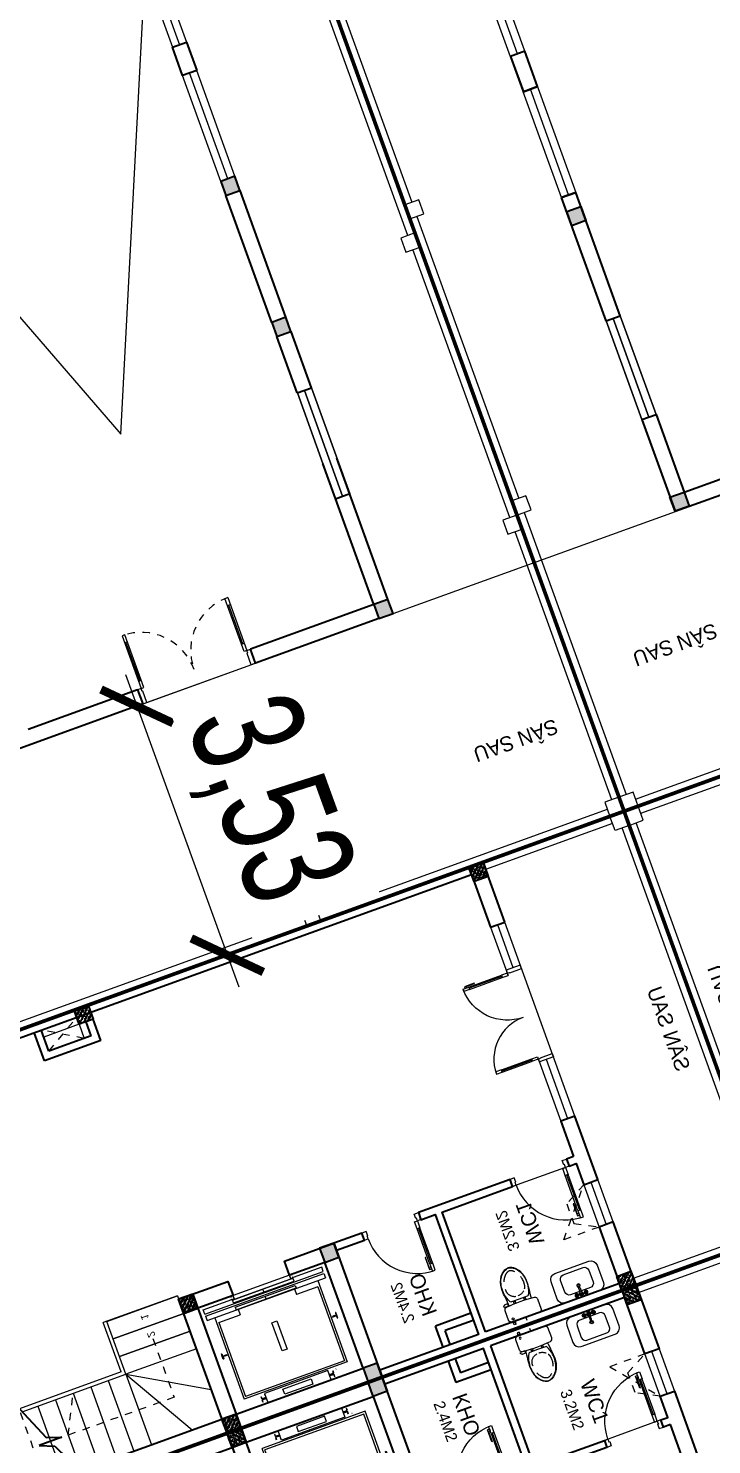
# Model space of a CAD drawing. Header units: metres. Extents: x 568336 to 569219, y 2065964 to 2066430.
# Drawn here: x 568569.33 to 568578.45, y 2066395.7 to 2066414.59 of the extents above; entities that cross this region are included whole.
import ezdxf

# ---------------------------------------------------------------- set-up
doc = ezdxf.new("R2010")
doc.units = ezdxf.units.M
for name, pattern in [('$AUDIT_BAD_LTYPE2', [0]), ('DASHDOT2', [0.5, 0.25, -0.125, 0, -0.125]), ('DASHED', [0.75, 0.5, -0.25]), ('HIDDEN', [0.375, 0.25, -0.125]), ('HIDDEN2', [0.1875, 0.125, -0.0625]), ('xref-thap C (mb tang 32-2)$0$HIDDEN', [0.375, 0.25, -0.125]), ('Xref-VCMT-BT3 - tuong bao$0$HIDDEN2', [0.1875, 0.125, -0.0625])]:
    doc.linetypes.add(name, pattern=pattern)
doc.layers.get('0').update_dxf_attribs({"linetype": 'CONTINUOUS'})
doc.layers.get('DEFPOINTS').update_dxf_attribs({"linetype": 'CONTINUOUS'})
for name, color, linetype, lineweight in [('-CONCRETE', 1, 'CONTINUOUS', 35), ('-DIM', 9, 'CONTINUOUS', 13), ('-DOOR', 137, 'CONTINUOUS', 9), ('-FURNITURE', 46, 'CONTINUOUS', 9), ('-HATCH', 8, 'CONTINUOUS', 5), ('-HIDE', 3, 'HIDDEN', 13), ('-LINE1', 7, 'CONTINUOUS', 18), ('-LINE2', 252, 'CONTINUOUS', 9), ('-STEEL1', 1, 'CONTINUOUS', 35), ('-TEXT', 7, 'CONTINUOUS', 15), ('-WALL', 4, 'CONTINUOUS', 35), ('Bighome_khuat', 251, 'DASHED', 5), ('text', 7, 'CONTINUOUS', 13), ('TEXT25', 2, 'CONTINUOUS', 13)]:
    doc.layers.add(name, color=color, linetype=linetype, lineweight=lineweight)
for name, color, linetype in [('-RANH GIOI LO DAT', 12, 'CONTINUOUS'), ('1-NETMANH', 8, 'CONTINUOUS'), ('APOLIC', 7, 'CONTINUOUS'), ('RANHGIOI', 2, 'HIDDEN')]:
    doc.layers.add(name, color=color, linetype=linetype)
doc.styles.add('KTHUOC', font='', dxfattribs={"width": 0.8})
doc.styles.add('SVN_AVO_thuong', font='')
doc.styles.add('T1', font='', dxfattribs={"height": 200})
doc.styles.add('vnavanth', font='', dxfattribs={"width": 0.8})
doc.styles.get('KTHUOC').set_extended_font_data('.VnArial NarrowH')
doc.styles.get('SVN_AVO_thuong').set_extended_font_data('SVN-Avo')
doc.styles.get('T1').set_extended_font_data('VNgeometric Light')
doc.styles.get('vnavanth').set_extended_font_data('.VnAvantH')
doc.dimstyles.new('tien', dxfattribs={"dimscale": 0, "dimtxt": 1.5, "dimasz": 0.75, "dimexe": 0.45, "dimexo": 0, "dimgap": 0.25, "dimtad": 1, "dimzin": 1, "dimtxsty": 'KTHUOC', "dimblk1": 'ARCHTICK', "dimblk2": 'ARCHTICK', "dimsah": 1, "dimcen": 1, "dimdle": 0.45, "dimclrd": 37, "dimclre": 37, "dimclrt": 7, "dimaunit": 1, "dimadec": 0, "dimazin": 0, "dimtfac": 1, "dimtix": 1, "dimtofl": 0, "dimtmove": 2, "dimatfit": 3, "dimldrblk": 'ARCHTICK', "dimfxl": 1, "dimtfill": 1, "dimtolj": 1, "dimtzin": 1, "dimarcsym": 0})

# ---------------------------------------------------------------- blocks, each defined once
blk = doc.blocks.new('A$C5C575821')
at = {"layer": '-CONCRETE'}
h = blk.add_hatch(color=256, dxfattribs=at)
h.dxf.hatch_style = 1
h.paths.add_polyline_path([(-0.00237559899687767, 200.0000000000146), (-0.00237559899687767, 1.455191522836685e-11), (199.9976244010031, 1.455191522836685e-11), (199.9976244010031, 200.0000000000146)])
blk.add_lwpolyline([(-0.00237559899687767, 1.455191522836685e-11), (199.9976244010031, 1.455191522836685e-11), (199.9976244010031, 200.0000000000146), (-0.00237559899687767, 200.0000000000146)], close=True, dxfattribs=at)
blk = doc.blocks.new('M35-T1')
at = {"layer": '-DOOR'}
for p, q in [((200756.5672881603, -1221400.088799477), (200756.5672881603, -1220000.088799715)), ((200756.7619729042, -1220000.088744402), (200756.7619559765, -1221400.088744402)), ((200856.5672881603, -1221400.088799477), (200856.5672881603, -1220000.088799715)), ((200856.6539714336, -1220000.088799477), (200856.6539547443, -1221400.088799715)), ((200956.5459702015, -1220000.088799715), (200956.5459530354, -1221400.088799715)), ((200956.5672881603, -1221400.088799715), (200956.5672881603, -1220000.088799715)), ((200856.5518882275, -1223150.077672243), (200856.4006910324, -1224650.350199699)), ((200756.8368041515, -1225150.079515457), (200756.8275632858, -1224650.079515696)), ((200956.422752142, -1225150.075827122), (200956.4135115147, -1224650.075826883)), ((200856.350301981, -1225150.343159437), (200856.1991589069, -1226650.076790094))]:
    blk.add_line(p, q, dxfattribs=at)
blk.add_lwpolyline([(200756.5423336029, -1226650.076790094), (200756.3845419884, -1223150.053366184), (200956.3845431805, -1223150.053366423), (200956.542334795, -1226650.076790094)], close=True, dxfattribs=at)
at = {"layer": '-LINE1', "ltscale": 10}
for points in [[(202756.4458384514, -1215370.047161818), (202956.445838213, -1215370.047161818), (202956.445838213, -1215170.047161818), (202756.445838213, -1215170.047161818)], [(202756.445838213, -1219570.047161579), (202956.445838213, -1219570.047161579), (202956.445838213, -1219370.047161818), (202756.445838213, -1219370.047161818)], [(202756.445838213, -1223770.047161818), (202956.445838213, -1223770.047161579), (202956.445838213, -1223570.047161579), (202756.445838213, -1223570.047161579)]]:
    blk.add_lwpolyline(points, close=True, dxfattribs=at)
at = {"layer": '-LINE1'}
for points in [[(202756.445838213, -1215270.047161818), (198456.445838213, -1215270.047161579)], [(202856.445838213, -1219370.047161579), (202856.445838213, -1215370.047161579)], [(202856.445838213, -1223570.047161579), (202856.445838213, -1219570.047161818)], [(202856.445838213, -1227770.047161579), (202856.445838213, -1223770.047161579)]]:
    blk.add_lwpolyline(points, dxfattribs=at)
at = {"layer": '-RANH GIOI LO DAT', "linetype": 'HIDDEN', "ltscale": 10, "const_width": 49.99999999999999}
blk.add_lwpolyline([(193956.445838213, -1235254.452119827), (202956.445838213, -1235950.955012083), (202956.445838213, -1215170.047161818), (193956.445838213, -1215170.047161818)], close=True, dxfattribs=at)
at = {"layer": '-WALL'}
for p, q in [((200956.4434626102, -1218700.047161818), (199681.5117151737, -1218700.047161579)), ((200956.4434626102, -1220000.088799715), (200956.4434626102, -1218700.047161818)), ((200756.4434626102, -1218900.047161818), (199681.5117151737, -1218900.047161818)), ((200756.4434626102, -1220000.088799715), (200756.4434626102, -1218900.047161818)), ((200956.4434626102, -1220000.088799715), (200756.4434626102, -1220000.088799715)), ((200756.6887381077, -1221400.088799715), (200756.0218827724, -1223150.079530001)), ((200956.6887383461, -1221400.088799477), (200756.6887381077, -1221400.088799715)), ((200956.6887383461, -1221400.088799477), (200956.021882534, -1223150.075833797)), ((200956.021882534, -1223150.075833797), (200756.0218827724, -1223150.079530001)), ((200756.7226028442, -1223150.077672482), (200956.3811738491, -1223150.077672482))]:
    blk.add_line(p, q, dxfattribs=at)
at = {"layer": '-WALL', "color": 250}
for p, q in [((200756.018797636, -1224650.343159437), (200956.0293855667, -1224650.350199699)), ((200756.0364775658, -1225150.343159437), (200956.0117855072, -1225150.350198507))]:
    blk.add_line(p, q, dxfattribs=at)
at = {"layer": '-WALL'}
blk.add_lwpolyline([(200956.0293855667, -1224650.350199699), (200756.0117847919, -1224650.350199938), (200756.0117845535, -1225150.343159437), (200956.0293853283, -1225150.343159437)], close=True, dxfattribs=at)
at = {"layer": '-WALL', "xscale": -0.9999999999999997}
for p in [(200956.4434626102, -1218900.047161818), (200956.4434626102, -1222950.065893412)]:
    blk.add_blockref('A$C5C575821', p, dxfattribs=at)
at = {"layer": '-TEXT', "color": 2, "style": 'vnavanth'}
blk.add_text('S¢N SAU', height=199.9591899200176, rotation=2.650113397964945e-06, dxfattribs=at).set_placement((200974.8694164753, -1217126.518097401))
blk = doc.blocks.new('*U14')
for p, q in [((-1510.000000000007, 650.0000000000036), (-1550.000000000007, 650.0000000000036)), ((-89.99999999999993, 650.0000000000036), (-49.99999999999994, 650.0000000000036)), ((-1510.000000000007, 100), (-1550.000000000007, 100)), ((-90, 100), (-50, 100))]:
    blk.add_line(p, q)
at = {"color": 251}
for p, q in [((-1530.000000000007, 100), (-1530.000000000007, 650.0000000000036)), ((-70, 100), (-69.99999999999993, 650.0000000000036))]:
    blk.add_line(p, q, dxfattribs=at)
for points in [[(-1550.000000000007, 0), (-1510.000000000007, 0), (-1510.000000000007, 750.0000000000036), (-1550.000000000007, 750.0000000000036)], [(-50, 0), (-90, 0), (-89.99999999999993, 750.0000000000036), (-49.99999999999994, 750.0000000000036)], [(-1600.000000000007, -200.0526511982753), (-1540.000000000007, -200.0526511982753), (-1540.000000000007, -40), (-1550.000000000007, -40), (-1550.000000000007, 0), (-1600.000000000007, 0)], [(0, -200.0526511982753), (-60, -200.0526511982753), (-60, -40), (-50, -40), (-50, 0), (0, 0)]]:
    blk.add_lwpolyline(points, close=True)
at = {"layer": 'Bighome_khuat', "linetype": 'Xref-VCMT-BT3 - tuong bao$0$HIDDEN2'}
for centre, radius, start, end in [((-1550.000000001217, -1.309672370553011e-09), 750.0000000014893, 0, 89.99996073224858), ((-49.99999999980155, -3.175326668269905e-10), 750.0000000005041, 90.00003926775145, 180)]:
    blk.add_arc(centre, radius, start, end, dxfattribs=at)
blk = doc.blocks.new('M14-T1')
at = {"layer": '-DOOR'}
for p, q in [((199808.7854224382, -620045.0691296915), (198208.7854224379, -620045.0691296933)), ((196258.909248084, -623244.9677925467), (196258.909248084, -621744.9677925467)), ((196259.1039327412, -621744.96773724), (196259.1039158152, -623244.9677372403)), ((196358.909248084, -623244.9677925467), (196358.909248084, -621744.9677925467)), ((196358.9959313744, -621744.9677925465), (196358.9959144483, -623244.9677925467)), ((196458.8879300076, -621744.9677925465), (196458.8879130816, -623244.9677925467)), ((196458.909248084, -623244.9677925467), (196458.909248084, -621744.9677925467))]:
    blk.add_line(p, q, dxfattribs=at)
for points in [[(196259.5019173427, -626244.9677929559), (196258.6861326549, -627745.2646263404)], [(196359.5019173427, -626244.9677929559), (196358.686133052, -627745.2646263404)], [(196459.5018877764, -626245.0765427112), (196458.6861030886, -627745.3733760957)], [(196259.5019173427, -629645.5623406372), (196258.6861326549, -628145.2655072528)], [(196359.5019173427, -629645.5623406372), (196358.686133052, -628145.2655072528)], [(196459.5018877764, -629645.4535908819), (196458.6861030886, -628145.1567574975)]]:
    blk.add_lwpolyline(points, dxfattribs=at)
at = {"layer": '-LINE1', "linetype": 'Continuous', "ltscale": 10}
for points in [[(194258.7854224638, -616716.7329620153), (194458.7854224638, -616716.7329620153), (194458.7854224638, -616516.7329620153), (194258.7854224638, -616516.7329620153)], [(194358.7854224626, -616616.732962012), (194358.7854224626, -616616.732962012)], [(198558.7854225178, -616716.7329617187), (198758.7854225178, -616716.7329617187), (198758.7854225178, -616516.7329617187), (198558.7854225178, -616516.7329617187)], [(194258.7854224638, -620716.7329620153), (194458.7854224638, -620716.7329620153), (194458.7854224638, -620516.7329620153), (194258.7854224638, -620516.7329620153)], [(194258.7854224638, -624716.7329620153), (194458.7854224638, -624716.7329620153), (194458.7854224638, -624516.7329620153), (194258.7854224638, -624516.7329620153)]]:
    blk.add_lwpolyline(points, close=True, dxfattribs=at)
for points in [[(198558.7854225178, -616616.7329618736), (194458.7854224638, -616616.7329620088)], [(203058.7854225178, -616616.7329617252), (198758.7854225178, -616616.732961867)], [(194358.7854224614, -616716.7329620153), (194358.7854224174, -620516.7329620153)], [(194358.7854224151, -620716.7329620153), (194358.7854223711, -624516.7329620153)], [(194358.7854223688, -624716.7329620153), (194358.7854223247, -628516.7329620153)]]:
    blk.add_lwpolyline(points, dxfattribs=at)
at = {"layer": '-RANH GIOI LO DAT', "linetype": 'HIDDEN', "ltscale": 10, "const_width": 50}
blk.add_lwpolyline([(194258.785422223, -637297.64081279), (203258.7854225177, -637994.1437045087), (203258.7854225178, -616516.7329617187), (194258.7854224638, -616516.7329620153)], close=True, dxfattribs=at)
at = {"layer": '-WALL'}
for p, q in [((196458.7854224267, -620044.9896179978), (198208.7854224379, -620045.1829286377)), ((198208.7854224379, -620045.1829286377), (198208.7854224382, -620245.1798066364)), ((199808.7854224382, -620045.0691296915), (201758.7854224267, -620044.9956617181)), ((199808.7854224382, -620245.026183143), (199808.7854224382, -620045.0691296915)), ((196258.7854224267, -620244.967792948), (196258.7854224266, -622244.9685281372)), ((196458.7854224267, -620244.9675253532), (198208.7854224382, -620245.1798066364)), ((196458.7854224268, -620244.9677928669), (196458.7854224267, -622244.9228711326)), ((199808.7854224382, -620245.026183143), (201358.6512927738, -620244.9675253532)), ((196458.7854224267, -621744.9677925467), (196258.7854224267, -621744.9677925467)), ((196459.0306981587, -623244.9677925467), (196259.0306981588, -623244.9677925467)), ((196259.0306982897, -623244.9750297292), (196259.0596470198, -624044.9750301384)), ((196459.0306981587, -623244.9677925467), (196459.0596468889, -624044.9677929559)), ((196259.0668842023, -624244.9750301384), (196259.1320188451, -626044.9750301384)), ((196459.0668840714, -624244.9677929559), (196459.1320187141, -626044.9677929559))]:
    blk.add_line(p, q, dxfattribs=at)
blk.add_lwpolyline([(196258.6861326549, -627745.2646263404), (196458.6861334491, -627745.2646263404), (196458.6861334491, -628145.2655072527), (196258.6861326549, -628145.2655072527)], close=True, dxfattribs=at)
at = {"layer": '-DOOR', "rotation": 180}
blk.add_blockref('*U14', (198208.7854224386, -620245.1798066364), dxfattribs=at)
at = {"layer": '-WALL'}
for p in [(196258.7877980257, -620244.9675253532), (196259.5042929417, -624244.9677929559), (196259.5042929417, -626244.9677929559)]:
    blk.add_blockref('A$C5C575821', p, dxfattribs=at)
at = {"layer": '-TEXT', "color": 2, "style": 'vnavanth'}
blk.add_text('S¢N SAU', height=199.9591899200177, dxfattribs=at).set_placement((194709.5856138692, -617994.9103657218))
blk = doc.blocks.new('A$C18091ED7')
for p, q in [((9.957147995010018e-09, -42.13376978135784), (0, -3.786117304116488e-07)), ((146.1412317672475, -26.59467297248193), (179.181621938591, -26.59467296488583)), ((146.1412317672475, -26.59467297248193), (146.1412317680188, -30.17859706786112)), ((146.1412317680188, -30.17859706786112), (165.7503655985456, -30.17859706340823)), ((153.0594147269658, -36.79204952501459), (146.1412317680188, -30.17859706786112)), ((152.3191092506386, -2.717133611440659e-07), (152.3191092568413, -26.59467297093943)), ((152.3191092506386, -2.717133611440659e-07), (179.1816219322718, -2.654269337654114e-07)), ((153.0594147269658, -36.79204952501459), (165.7503656001572, -36.79204952192958)), ((153.0594147275151, -39.73033438943094), (153.0594147269658, -36.79204952501459)), ((153.0594147275151, -39.73033438943094), (178.4413164740145, -39.73033438349376)), ((153.0594147275151, -39.73033438943094), (178.4413164740145, -39.73033438349376)), ((153.0594147275151, -39.73033438943094), (153.0594147281554, -42.13376974494895)), ((185.3594994290725, -30.17859705851879), (165.7503655985456, -30.17859706340823)), ((178.4413164733487, -36.79204951884458), (165.7503656001572, -36.79204952192958)), ((185.3594994290725, -30.17859705851879), (178.4413164733487, -36.79204951884458)), ((178.4413164733487, -36.79204951884458), (178.4413164740145, -39.73033438349376)), ((178.4413164740145, -39.73033438349376), (178.4413164746547, -42.1337697392446)), ((179.1816219322718, -2.654269337654114e-07), (179.181621938591, -26.59467296488583)), ((179.181621938591, -26.59467296488583), (185.3594994283012, -26.59467296337243)), ((185.3594994283012, -26.59467296337243), (185.3594994290725, -30.17859705851879)), ((-83.25994817525861, -267.3592828898691), (-83.259948167517, -299.9634285944048)), ((-83.25994817257379, -278.4883151478134), (-83.25994817046012, -287.6388527823146)), ((-60.91100930959874, -290.0299398849311), (-83.25994816994717, -290.0299398901407)), ((-62.88950393904452, -265.3807882612164), (-81.28145355204106, -265.3807882657275)), ((-60.91100931491019, -267.3592828844266), (-60.91100930728498, -299.9634285889624)), ((60.9110093945892, -267.3592828557594), (60.9110094022144, -299.9634285600623)), ((60.91100939990065, -290.029939856031), (83.25994826024908, -290.0299398510542)), ((62.88950401780676, -265.3807882316178), (81.2814536308033, -265.3807882273395)), ((83.25994825493763, -267.3592828505498), (83.25994826256283, -299.9634285550856)), ((83.25994825750604, -278.488315108727), (83.2599482596197, -287.6388527429954)), ((165.3959958605519, -261.9873972070927), (165.3959958671003, -289.7349902229907)), ((167.8691141396885, -259.5142789271486), (228.0810223811895, -259.5142789128586)), ((167.8691141472664, -292.2081085020036), (206.7175896017579, -292.2081084926904)), ((230.5541406641933, -274.3229751045001), (230.5541406613593, -261.9873971916386))]:
    blk.add_line(p, q)
for points in [[(230.0000000517721, -218.5046414944518, -0.1374073801801567), (225.4781190853137, -234.6482587013161), (221.7949787454636, -240.7070387715066, -0.2360805181595358), (198.2560902649639, -255.4947853636986, -0.0519608230665726), (-198.2560901437319, -255.4947854572965, -0.236080518165078), (-221.7949786317113, -240.7070388760185), (-225.4781189743626, -234.6482588077488, -0.1374073801809237), (-229.9999999484608, -218.5046416030382), (-229.9999999831671, -71.98694829508895, -0.1989123673786679), (-226.3782021181105, -63.2431547633314), (-208.8906150607545, -45.75556769772083, -0.1989123673792025), (-200.1468215308087, -42.13376982865157), (9.971699910238385e-09, -42.13376978135784), (200.1468215506357, -42.13376973403501, -0.1989123673792025), (208.8906150822841, -45.75556759897154), (226.3782021480001, -63.24315465634572, -0.1989123673791691), (230.0000000170658, -71.98694818626973)], [(144.14367173758, -618.9627606730501, -0.2124047892419209), (26.30999211127346, -734.491494372196, -0.0276853236339062), (-0.5628229983012716, -738.609219571983, -0.0222792448073508), (-26.30999181118386, -734.4914943844487, -0.2124047892421136), (-144.1436714920528, -618.9627607410075, -0.1427957259999892), (-167.2376623962118, -428.0139674870588, -0.0930051380368448), (-127.9331820271946, -309.1271633332653, -0.2564387014614383), (-111.240849547703, -299.9634286007786), (4.746470949612558e-08, -299.9634285748762), (111.2408496426324, -299.9634285482753, -0.2564387014619951), (127.933182126606, -309.1271632729331, -0.0930051380368741), (167.2376625517572, -428.0139674081001, -0.1427957260000456)]]:
    blk.add_lwpolyline(points, format="xyb", close=True)
at = {"linetype": 'xref-thap C (mb tang 32-2)$0$HIDDEN', "ltscale": 100}
blk.add_lwpolyline([(61.00044987679576, -669.0176259216969, -0.1990312026443698), (1.417429302819073e-07, -698.769823720475, -0.1990312026443799), (-61.00044960746891, -669.0176259504806, -0.2189240232571595), (-131.9321382956405, -478.313622940972, -0.1537914605682739), (-112.4681372026971, -403.989815428853, -0.2367011859554165), (5.876427167095244e-08, -347.5870280214876, -0.2367011859554843), (112.4681373467611, -403.9898153757968, -0.1537914605681893), (131.9321384748619, -478.313622878748, -0.2189240232571754)], format="xyb", close=True, dxfattribs=at)
blk.add_circle((165.7503656100234, -78.39166221523192), 13.90362011701458)
for centre, radius, start, end in [((-81.28145355158267, -267.3592828894034), 1.978494623656905, 90.00000001354867, 180.0000000133402), ((-62.88950393858613, -267.3592828848923), 1.978494623656905, 1.334021322268115e-08, 90.00000001354867), ((62.88950401826514, -267.3592828552937), 1.978494623656905, 90.00000001354867, 180.0000000133402), ((81.28145363126168, -267.3592828510155), 1.978494623656905, 1.334021322268115e-08, 90.00000001354867), ((167.8691141402633, -261.9873972065106), 2.473118279571131, 90.00000001354867, 180.0000000133402), ((167.8691141466952, -289.7349902224087), 2.473118279571131, 180.0000000133402, 270.0000000135486), ((206.717589598069, -276.6690117186226), 15.53909677420133, 270.0000000135486, 306.4658507565522), ((168.3527972659103, -224.7572911087773), 80.08895368617857, 306.4658507565522, 320.3122930343796), ((228.0810223845983, -274.3229751050822), 2.473118279571131, 320.3122930343796, 1.334021322268115e-08)]:
    blk.add_arc(centre, radius, start, end)
for points, knots in [([(-155.6468228230951, -259.4535552573798), (-156.6353001506941, -267.2522313103836), (-164.2940232875517, -328.394745314552), (-169.1545302536251, -385.0939582949213), (-183.68571763406, -527.7705276800843), (-135.602968026873, -679.1126648240606), (-50.29344375100118, -735.2493608418445), (-19.70048385594782, -741.0901266933652), (1.531116140540689e-07, -743.6724421556864)], [130.6139379315478, 130.6139379315478, 130.6139379315478, 130.6139379315478, 152.8521090939923, 311.1293507817257, 417.703951170228, 561.3833927516608, 697.6926317810714, 710.812262267882, 710.812262267882, 710.812262267882, 710.812262267882]), ([(155.6468228994709, -259.4535551877343), (156.6353002305841, -267.2522312389628), (164.2940233960289, -328.3947452375724), (169.1545303888706, -385.0939582149149), (183.6857178367027, -527.7705275934422), (135.6029683008201, -679.1126647599449), (50.29344405157826, -735.2493608178338), (19.70048415924612, -741.0901266841101), (1.530679583083838e-07, -743.6724421554536)], [130.613937934949, 130.613937934949, 130.613937934949, 130.613937934949, 152.8521090939923, 311.1293507817257, 417.703951170228, 561.3833927516608, 697.6926317810714, 710.812262267882, 710.812262267882, 710.812262267882, 710.812262267882])]:
    blk.add_open_spline(points, degree=3, knots=knots)
blk = doc.blocks.new('X-5M-DH-2-CORE$0$A$C75E80C28')
at = {"layer": '-LINE2', "linetype": 'Continuous', "ltscale": 2}
for p, q in [((-731.0000002632733, -148.9999999649008), (730.9999997367267, -148.9999999649299)), ((-731.0000002698944, -1304.999999934109), (-731.0000002632733, -148.9999999649008)), ((-700.0000002632733, -178.9999999649008), (699.9999997367267, -178.9999999649299)), ((-700.0000002699089, -1224.999999934109), (-700.0000002632733, -178.9999999649008)), ((-556.8000102631631, -112.4999999912397), (-560.0000102631166, -112.4999999912397)), ((-510.0000099998433, -21.5000000000291), (-510.0000099998579, -50.60000000000582)), ((-506.8000099998899, -21.5000000000291), (-510.0000099998433, -21.5000000000291)), ((-510.0000099998579, -108.5000000000291), (-510.0000099998433, -79.39999999999418)), ((-506.8000099998899, -21.5000000000291), (-506.8000099999044, -50.60000000000582)), ((-506.8000099999044, -108.5000000000291), (-506.8000099998899, -79.39999999999418)), ((-456.2000100000296, -56.79999999998836), (-500.6000099999364, -56.80000000001746)), ((-456.2000100000441, -60), (-500.600009999951, -60.0000000000291)), ((-456.2000100000296, -70), (-500.6000099999364, -70.0000000000291)), ((-456.2000100000296, -73.19999999995343), (-500.6000099999364, -73.19999999998254)), ((-453.2000100000441, -63), (-453.2000100000296, -67)), ((-450.0000099998579, -63), (-450.0000099998433, -67)), ((450.0000100000616, -63), (450.0000100000761, -67)), ((453.200010000015, -63), (453.2000100000296, -67)), ((456.2000100000296, -56.79999999998836), (500.6000100000529, -56.79999999998836)), ((456.200010000015, -60), (500.6000100000383, -60)), ((456.2000100000296, -70), (500.6000100000529, -70)), ((456.2000100000296, -73.19999999995343), (500.6000100000529, -73.19999999995343)), ((456.800009736864, -112.4999999912397), (460.0000097368174, -112.4999999912397)), ((506.8000100001227, -21.5), (510.0000100000761, -21.5)), ((506.8000100001227, -21.5), (506.8000100001082, -50.59999999997672)), ((506.8000100001227, -108.5), (506.8000100001227, -79.39999999996508)), ((510.0000100000761, -21.5), (510.0000100000616, -50.59999999997672)), ((510.0000100000761, -108.5), (510.0000100000761, -79.39999999996508)), ((699.9999997300911, -1224.999999934109), (699.9999997367267, -178.9999999649299)), ((730.9999997301056, -1304.999999934109), (730.9999997367267, -148.9999999649299)), ((839.9999997301056, -1304.999999934109), (-840.0000002698944, -1304.999999934109)), ((-840.0000002698944, -1364.999999934109), (-840.0000002698944, -1304.999999934109)), ((-700.0000002699089, -1224.999999934109), (-400.0000002699089, -1224.999999934138)), ((424.9999997301056, -1308.999999934109), (-425.0000002698944, -1308.999999934109)), ((-425.0000002699089, -1342.999999934109), (-425.0000002698944, -1308.999999934109)), ((-400.0000002698944, -1304.999999934138), (-400.0000002699089, -1224.999999934138)), ((-2.6989437174052e-07, -1308.999999934109), (-2.699089236557484e-07, -1342.999999934109)), ((699.9999997300911, -1224.999999934109), (399.9999997300911, -1224.999999934109)), ((399.9999997301056, -1304.999999934109), (399.9999997300911, -1224.999999934109)), ((424.9999997300911, -1342.999999934109), (424.9999997301056, -1308.999999934109)), ((839.9999997301056, -1364.999999934109), (839.9999997301056, -1304.999999934109)), ((839.9999997301056, -1364.999999934109), (-840.0000002698944, -1364.999999934109)), ((839.9999997301056, -1394.999999934109), (-840.0000002698944, -1394.999999934109)), ((-840.0000002698944, -1394.999999934109), (-840.0000002698944, -1454.999999934109)), ((-840.0000002698944, -1454.999999934109), (-435.0000002698944, -1454.999999934109)), ((-435.0000002698944, -1449.999999934109), (-435.0000002699089, -1459.999999934109)), ((-435.0000002698944, -1449.999999934109), (-400.0000002698944, -1449.999999934138)), ((-435.0000002699089, -1459.999999934109), (-425.0000002699089, -1459.999999934109)), ((-435.0000002698653, -1489.999999934109), (-435.0000002698653, -1499.999999934109)), ((-435.0000002698653, -1489.999999934109), (-425.0000002698653, -1489.999999934109)), ((-435.0000002698653, -1499.999999934109), (-400.0000002698653, -1499.999999934138)), ((-433.4000002698012, -1451.599999934086), (-433.4000002698012, -1458.399999934074)), ((-433.4000002698012, -1451.599999934086), (-401.6000002697547, -1451.599999934086)), ((-433.4000002698012, -1458.399999934074), (-425.0000002698944, -1458.399999934074)), ((-433.4000002697721, -1491.599999934086), (-433.4000002697721, -1498.399999934074)), ((-433.4000002697721, -1491.599999934086), (-425.0000002698653, -1491.599999934086)), ((-433.4000002697721, -1498.399999934074), (-401.6000002697256, -1498.399999934074)), ((429.9999997300911, -1405.999999934138), (-430.0000002699089, -1405.999999934109)), ((-430.0000002699089, -1405.999999934109), (-430.0000002698944, -1445.999999934109)), ((429.9999997301056, -1445.999999934138), (-430.0000002698944, -1445.999999934109)), ((424.9999997300911, -1342.999999934109), (-425.0000002699089, -1342.999999934109)), ((-425.0000002698944, -1458.399999934074), (-425.0000002699089, -1459.999999934109)), ((-425.0000002698653, -1489.999999934109), (-425.0000002698653, -1491.599999934086)), ((-401.6000002697547, -1451.599999934086), (-401.6000002697256, -1498.399999934074)), ((399.9999997301056, -1449.999999934109), (-400.0000002698944, -1449.999999934138)), ((-400.0000002698944, -1449.999999934138), (-400.0000002698653, -1499.999999934138)), ((-2.699089236557484e-07, -1405.999999934109), (-2.6989437174052e-07, -1445.999999934109)), ((399.9999997301056, -1449.999999934109), (399.9999997301347, -1499.999999934109)), ((434.9999997301056, -1449.999999934109), (399.9999997301056, -1449.999999934109)), ((434.9999997301347, -1499.999999934109), (399.9999997301347, -1499.999999934109)), ((401.5999997301988, -1451.599999934086), (401.5999997302279, -1498.399999934074)), ((433.3999997302453, -1451.599999934086), (401.5999997301988, -1451.599999934086)), ((433.3999997302744, -1498.399999934074), (401.5999997302279, -1498.399999934074)), ((433.3999997302453, -1458.399999934074), (424.9999997301056, -1458.399999934074)), ((424.9999997301056, -1458.399999934074), (424.9999997301056, -1459.999999934109)), ((434.9999997301056, -1459.999999934109), (424.9999997301056, -1459.999999934109)), ((424.9999997301347, -1489.999999934109), (424.9999997301347, -1491.599999934086)), ((434.9999997301347, -1489.999999934109), (424.9999997301347, -1489.999999934109)), ((433.3999997302744, -1491.599999934086), (424.9999997301347, -1491.599999934086)), ((429.9999997300911, -1405.999999934138), (429.9999997301056, -1445.999999934138)), ((433.3999997302453, -1451.599999934086), (433.3999997302453, -1458.399999934074)), ((433.3999997302744, -1491.599999934086), (433.3999997302744, -1498.399999934074)), ((434.9999997301056, -1449.999999934109), (434.9999997301056, -1459.999999934109)), ((839.9999997301056, -1454.999999934109), (434.9999997301056, -1454.999999934109)), ((434.9999997301347, -1489.999999934109), (434.9999997301347, -1499.999999934109)), ((839.9999997301056, -1394.999999934109), (839.9999997301056, -1454.999999934109))]:
    blk.add_line(p, q, dxfattribs=at)
for points in [[(-450.0000000000146, 0), (-450, -130), (450, -130), (449.9999999999854, 0)], [(-200, -29), (200.0000000001164, -29), (200.0000000001164, -101), (-200, -101)], [(-36.0000002632587, -583.9999999649008), (35.9999997367413, -583.9999999649008), (35.99999973675585, -983.9999999649008), (-36.00000026324415, -983.9999999649008)]]:
    blk.add_lwpolyline(points, close=True, dxfattribs=at)
for points in [[(-780.0000002632587, -788.9999999649008), (-751.0000002632587, -788.9999999649299, 0.414213562373095), (-750.0000002632733, -787.9999999649008), (-750.0000002632587, -783.9999999649008), (-750.0000002632587, -779.9999999649008, 0.414213562373095), (-751.0000002632733, -778.9999999649299), (-780.0000002632733, -778.9999999649881, -0.2569775838576673), (-784.1207396915852, -781.9399999648449), (-797.9000002631656, -781.939999964874, -0.414213562373095), (-800.9000002631656, -778.939999964874), (-804.0000002632587, -749.4999999649008, 0.414213562373095), (-807.0000002632587, -746.4999999649008), (-812.0000002632587, -746.4999999649008), (-812.0000002632587, -783.9999999649008), (-812.0000002632587, -821.4999999649008), (-807.0000002632587, -821.4999999649008, 0.414213562373095), (-804.0000002632587, -818.4999999649008), (-800.9000002631656, -789.0599999648693, -0.414213562373095), (-797.9000002631656, -786.0599999648693), (-784.1207396915852, -786.0599999648402, -0.2569775838576673), (-780.0000002632587, -788.9999999647553)], [(779.9999997367413, -788.9999999649299), (750.9999997367413, -788.9999999649008, -0.414213562373095), (749.9999997367267, -787.9999999649299), (749.9999997367413, -783.9999999649299), (749.9999997367413, -779.9999999649299, -0.414213562373095), (750.9999997367267, -778.9999999649008), (779.9999997368432, -778.9999999650172, 0.2569775838576673), (784.1207391653006, -781.939999964874), (797.899999736881, -781.9399999648449, 0.414213562373095), (800.899999736881, -778.9399999648449), (803.9999997367413, -749.4999999649008, -0.414213562373095), (806.9999997367413, -746.4999999649008), (811.9999997367413, -746.4999999649008), (811.9999997367413, -783.9999999649008), (811.9999997367413, -821.4999999649008), (806.9999997367413, -821.4999999649008, -0.414213562373095), (803.9999997367413, -818.4999999649008), (800.899999736881, -789.0599999648402, 0.414213562373095), (797.899999736881, -786.0599999648402), (784.1207391653006, -786.0599999648693, 0.2569775838576672), (779.9999997368577, -788.9999999647844)]]:
    blk.add_lwpolyline(points, format="xyb", dxfattribs=at)
for centre, radius, start, end in [((-500.600009999951, -50.60000000000582), 9.400000000001475, 180, 270), ((-500.6000099999364, -79.39999999999418), 9.399999999997844, 90, 180), ((-500.600009999951, -50.60000000000582), 6.200000000004374, 180, 270), ((-500.6000099999364, -79.39999999999418), 6.19999999999734, 90, 180), ((-456.2000100000441, -63), 6.19999999999713, 0, 90), ((-456.2000100000441, -63), 3.000000000000045, 0, 90), ((-456.2000100000296, -67), 6.20000000000076, 270, 0), ((-456.2000100000296, -67), 2.999999999999834, 270, 0), ((456.200010000015, -63), 6.19999999999713, 90, 180), ((456.2000100000296, -67), 6.20000000000076, 180, 270), ((456.200010000015, -63), 3.000000000000045, 90, 180), ((456.2000100000296, -67), 2.999999999999834, 180, 270), ((500.6000100000383, -50.59999999997672), 6.200000000004374, 270, 0), ((500.6000100000383, -50.59999999997672), 9.400000000001475, 270, 0), ((500.6000100000529, -79.39999999996508), 9.399999999997844, 0, 90), ((500.6000100000529, -79.39999999996508), 6.19999999999734, 0, 90)]:
    blk.add_arc(centre, radius, start, end, dxfattribs=at)
blk = doc.blocks.new('A$C3F71457E')
at = {"layer": '-CONCRETE'}
blk.add_lwpolyline([(-8.760252967476845e-09, -100.0000002632005), (0, 400), (-1500, 400.0000000000582), (-1500.00000001755, -1399.999999999942), (-1.754960976541042e-08, -1400), (-7.895869202911854e-08, -900.0000002632005), (199.9999999912397, -900.0000002982852), (199.9999999824504, -1600), (-1700.00000001755, -1600), (-1700, 600), (200, 600), (199.9999999912397, -100.0000002982852), (6.140908226370811e-08, -100.0000002632005)], dxfattribs=at)
at = {"layer": '-LINE1'}
blk.add_line((-7.895869202911854e-08, -900.0000002632005), (-8.760252967476845e-09, -100.0000002632005), dxfattribs=at)
at = {"layer": '-WALL'}
for p in [(-1699.997624401003, 399.9999999999854), (0.00237559899687767, 399.9999999999854), (-1699.997624401081, -1599.999999999959), (0.002375601565972829, -1600.000000021305)]:
    blk.add_blockref('A$C5C575821', p, dxfattribs=at)
at = {"color": 2, "rotation": 90}
blk.add_blockref('X-5M-DH-2-CORE$0$A$C75E80C28', (-1500.00000000876, -499.9999999999418), dxfattribs=at)
blk = doc.blocks.new('*U18')
at = {"linetype": '$AUDIT_BAD_LTYPE2'}
for p, q in [((70, 100), (69.99999999999999, 599.9999999999982)), ((89.99999999999999, 599.9999999999982), (90, 100))]:
    blk.add_line(p, q, dxfattribs=at)
for points in [[(49.99999999999999, 599.9999999999982), (89.99999999999999, 599.9999999999982), (89.99999999999999, 699.9999999999982), (49.99999999999999, 699.9999999999982), (49.99999999999999, 599.9999999999982)], [(49.99999999999999, 602.9059272893337), (50, 100)], [(50, 100), (90, 100), (90, 0), (50, 0), (50, 100)]]:
    blk.add_lwpolyline(points)
for points in [[(118.2698876160139, 494.5156181119073), (118.2698876160139, 664.1349438079906), (89.99999999999999, 664.1349438079906), (89.99999999999999, 635.8650561920058), (112.6159100928053, 635.8650561920058), (112.6159100928053, 494.5156181119073)], [(0, 0), (50, 0), (50, -40), (60, -40), (60, -100.0001724930698), (0, -100.0001724930698)], [(799.9999999999982, 7.105427357601134e-15), (749.9999999999982, 7.105427357601134e-15), (749.9999999999982, -40), (739.9999999999982, -40), (739.9999999999982, -100.0001724930698), (799.9999999999982, -100.0001724930698)]]:
    blk.add_lwpolyline(points, close=True)
at = {"linetype": '$AUDIT_BAD_LTYPE2', "ltscale": 0.3}
blk.add_arc((50, 0), 699.9999999999982, 0, 90, dxfattribs=at)
blk = doc.blocks.new('lavabo4')
for p, q in [((241.1064220552507, 0), (-241.1064220552653, 0)), ((-327.2218280859088, -86.11540603063622), (-327.2218280859088, -329.6777578376859)), ((-199.9999890652689, -138.2962507430202), (-199.9999890652689, -304.5603516259725)), ((141.2146540272806, -79.51089383556973), (-141.2146321578184, -79.51089383556973)), ((-73.92598906527564, -39.31844272313901), (-78.74998906528344, -39.31844272313901)), ((-73.87018906524463, -43.81844272313901), (-78.74998906528344, -43.81844272313901)), ((-67.49998906528344, -32.95004272319056), (-67.49998906528344, -28.06844272313901)), ((-67.49998906528344, -50.2462427231585), (-67.49998906528344, -55.06844272313901)), ((-62.99998906528344, -32.89244272320502), (-62.99998906528344, -28.06844272313901)), ((-62.99998906528344, -50.18864272317296), (-62.99998906528344, -55.06844272313901)), ((-56.6297890653077, -39.31844272313901), (-51.74998906528344, -39.31844272313901)), ((-56.57398906527669, -43.81844272313901), (-51.74998906528344, -43.81844272313901)), ((-8.999989065283444, -57.11864272307866), (-8.999989065283444, -122.568442723139)), ((9.000010934716556, -122.568442723139), (9.000010934716556, -57.1042427231805)), ((56.57401093472436, -39.31844272313901), (51.75001093471656, -39.31844272313901)), ((56.62981093475537, -43.81844272313901), (51.75001093471656, -43.81844272313901)), ((63.00001093471656, -32.95004272319056), (63.00001093471656, -28.06844272313901)), ((63.00001093471656, -50.2462427231585), (63.00001093471656, -55.06844272313901)), ((67.50001093471656, -32.89244272320502), (67.50001093471656, -28.06844272313901)), ((67.50001093471656, -50.18864272317296), (67.50001093471656, -55.06844272313901)), ((73.8702109346923, -39.31844272313901), (78.75001093471656, -39.31844272313901)), ((73.92601093472331, -43.81844272313901), (78.75001093471656, -43.81844272313901)), ((200.0000109347311, -304.5603516259725), (200.0000109347311, -138.2962507430202)), ((327.2218280858942, -329.6777578376859), (327.2218280858942, -86.11540603063622)), ((-141.2146321578184, -363.3457304028852), (141.2146540272806, -363.3457304028852)), ((-241.1064220552653, -415.7931638683222), (241.1064220552507, -415.7931638683222))]:
    blk.add_line(p, q)
for centre, radius in [((-65.24998906528344, -41.56844272313901), 24.75), ((-83.24998906528344, -41.56844272313901), 5.031153), ((-65.24998906528344, -41.56844272313901), 9), ((-65.24998906528344, -23.56844272313901), 5.031153), ((-65.24998906528344, -59.56844272313901), 5.031153), ((-47.24998906528344, -41.56844272313901), 5.031153), ((1.093473110813648e-05, -159.3053689968874), 22.75790985669812), ((1.093473110813648e-05, -159.3053689968874), 14.14680882983937), ((1.093471655622125e-05, -41.56844272313901), 9), ((65.25001093471656, -41.56844272313901), 24.75), ((47.25001093471656, -41.56844272313901), 5.031153), ((65.25001093471656, -41.56844272313901), 9), ((65.25001093471656, -23.56844272313901), 5.031153), ((65.25001093471656, -59.56844272313901), 5.031153), ((83.25001093471656, -41.56844272313901), 5.031153)]:
    blk.add_circle(centre, radius)
for centre, radius, start, end in [((-241.1064220552653, -86.11540603063622), 86.11540603063548, 90, 180), ((-141.2146321578184, -138.2962507430202), 58.7853569074479, 90, 180), ((-65.24998906528344, -41.56844272313901), 18, 105.2406999999566, 164.2093000000541), ((-65.24998906528344, -41.56844272313901), 18, 196.2341999999593, 253.9047000002005), ((-65.24998906528344, -41.56844272313901), 18, 16.44125000005574, 74.07886999996819), ((-65.24998906528344, -41.56844272313901), 18, 286.1199999996706, 344.0884000000243), ((1.093471655622125e-05, -41.56844272313901), 27, 289.6514000002878, 250.3602999998028), ((1.093471655622125e-05, -41.56844272313901), 18, 300.3430999999761, 239.7553999998545), ((1.093471655622125e-05, -122.568442723139), 9, 180, 0), ((65.25001093471656, -41.56844272313901), 18, 106.1199999996706, 164.0884000000242), ((65.25001093471656, -41.56844272313901), 18, 196.4412999998578, 254.0788999998228), ((65.25001093471656, -41.56844272313901), 18, 285.2406999999566, 344.2093000000542), ((65.25001093471656, -41.56844272313901), 18, 16.23422000000924, 73.90468999991013), ((141.2146540272806, -138.2962507430202), 58.7853569074479, 0, 90), ((241.1064220552507, -86.11540603063622), 86.11540603063548, 0, 90), ((-241.1064220552653, -329.6777578376859), 86.11540603063548, 180, 270), ((-141.2146321578184, -304.5603516259725), 58.7853569074479, 180, 270), ((141.2146540272806, -304.5603516259725), 58.7853569074479, 270, 0), ((241.1064220552507, -329.6777578376859), 86.11540603063548, 270, 0)]:
    blk.add_arc(centre, radius, start, end)
blk = doc.blocks.new('A$Cf949713d')
at = {"layer": '-LINE1', "lineweight": 18}
for p, q in [((4.101713756797835, 3250.000324489571), (4.071269666601438, 1250.000324200024)), ((1004.08159186726, 2250.000324489571), (4.052242110366933, 2250.000324489571)), ((1004.081591867027, 2000.000324489643), (4.052242110134102, 2000.000324489643)), ((1004.081591867493, 1750.000324489643), (4.052242110599764, 1750.000324489643)), ((1004.081591867493, 1500.000324489643), (4.052242110599764, 1500.000324489643)), ((1004.081591867493, 1250.000324489658), (4.052242110599764, 1250.000324489658)), ((1004.081591867493, 1000.000324489658), (438.5074325119203, 1000.000324489658))]:
    blk.add_line(p, q, dxfattribs=at)
at = {"layer": '-LINE1'}
for p, q in [((1753.654815993912, 3250.000324489571), (4.101713756797835, 3250.000324489571)), ((1004.08159186726, 2250.000324489578), (426.7313226789993, 3250.000324488647)), ((1004.08159186726, 3250.000324489578), (1004.08159186726, 2250.000324489578)), ((1253.93933324283, 2250.000324489578), (1253.93933324283, 3250.000324489578)), ((1253.93933324283, 3250.000324489578), (1253.93933324283, 2250.000324489578)), ((1503.7970746184, 2250.000324489578), (1503.7970746184, 3250.000324489578)), ((1503.7970746184, 3250.000324489578), (1503.797074618342, 2250.000324489585)), ((1753.654815993912, 2250.000324489578), (1753.654815993912, 3250.000324489578)), ((1753.654815993912, 3250.000324489571), (1753.654815993854, 2200.000324489571)), ((1004.08159186726, 2250.000324489578), (4.101713756943354, 2827.338976301369)), ((1004.081591866707, 780.1918206954942), (1004.08159186726, 2250.000324489571)), ((1004.08159186726, 2250.000324489571), (1753.654815993854, 2250.000324489571)), ((1054.08159186726, 2200.000324489571), (1054.081591867143, 759.1871894446376)), ((1054.08159186726, 2200.000324489571), (1753.654815993854, 2200.000324489571))]:
    blk.add_line(p, q, dxfattribs=at)
at = {"layer": '-WALL'}
for p, q in [((425.7637618370354, 1031.581816884347), (0.0003850747598335147, 1235.290601278452)), ((504.7281945508439, 1160.155448393089), (503.4056394263171, 839.1689376479553)), ((570.4268913173582, 962.3669621986701), (504.7281945508439, 1160.155448393089)), ((503.4056394263171, 839.1689376479553), (425.7637618370354, 1031.581816884347)), ((1054.081591867143, 759.1871894446376), (570.4268913173582, 962.3669621986701))]:
    blk.add_line(p, q, dxfattribs=at)
at = {"layer": '1-NETMANH', "linetype": 'DASHDOT2'}
for p, q in [((4.071016107860487, 1233.342985901632), (4.052242110221414, 0.00032448965794174)), ((438.5074325119203, 1000.000324489658), (4.052242110599764, 1000.000324489658)), ((1004.081591866416, 0.00032448965794174), (1004.081591866707, 780.1918206954942)), ((1054.081591867056, 0.00032448965794174), (1054.081591867143, 759.1871894446449)), ((1004.081591868104, 750.0003244896579), (4.052242111210944, 750.0003244896579)), ((1004.081591868715, 500.0003244896579), (4.052242111822125, 500.0003244896579)), ((1004.081591867231, 250.0003244896579), (4.052242110337829, 250.0003244896579)), ((1054.081591867056, 0.00032448965794174), (4.052242110221414, 0.00032448965794174))]:
    blk.add_line(p, q, dxfattribs=at)
blk.add_lwpolyline([(1331.125210567086, 2750.240522766566), (496.2588641860057, 2750.240522766566), (501.8692660082306, 1250.000324489658), (501.8692660082306, 1250.000324489658), (1004.081591866794, 1500.000324489643), (1004.081591866794, 1500.000324489643)], dxfattribs=at)
at = {"layer": '-TEXT', "color": 2, "style": 'vnavanth'}
for s, p in [('2', (1350.618914397666, 2697.735181333082)), ('1', (1600.476655773178, 2697.735181333082))]:
    blk.add_text(s, height=99.97959496000885, dxfattribs=at).set_placement(p)
blk = doc.blocks.new('*U117')
for points in [[(21.73011238398614, 564.4565272026128), (21.73011238398614, 734.0758528986961), (50, 734.0758528986961), (50, 705.8059652827113), (27.38408990719473, 705.8059652827113), (27.38408990719473, 564.4565272026128)], [(0, 0), (50, 0), (50, -40), (60, -40), (60, -245.9999999543969), (0, -245.9999999543969)], [(1598.99999999957, 0), (1548.99999999957, 0), (1548.99999999957, -40), (1538.99999999957, -40), (1538.99999999957, -245.9999999543969), (1598.99999999957, -245.9999999543969)]]:
    blk.add_lwpolyline(points, close=True)
for points in [[(50, 669.9409090907037), (90.00000000000003, 669.9409090907037), (90.00000000000003, 769.9409090907037), (50, 769.9409090907037), (50, 669.9409090907037)], [(1548.99999999957, 629.0590909088664), (1508.99999999957, 629.0590909088664), (1508.99999999957, 729.0590909088664), (1548.99999999957, 729.0590909088664), (1548.99999999957, 629.0590909088664)], [(50, 672.8468363800392), (50, 100)], [(1548.99999999957, 631.965018198202), (1548.99999999957, 100)], [(50, 100), (90, 100), (90, 0), (50, 0), (50, 100)], [(1548.99999999957, 100), (1508.99999999957, 100), (1508.99999999957, 0), (1548.99999999957, 0), (1548.99999999957, 100)]]:
    blk.add_lwpolyline(points)
at = {"ltscale": 0.3}
for points in [[(819.9409090907038, 0, 0.4142135623730951), (50, 769.9409090907037, 0.4142135623730951)], [(819.9409090907042, 0, -0.4142135623730951), (1548.99999999957, 729.0590909088666, -0.4142135623730951)]]:
    blk.add_lwpolyline(points, format="xyb", dxfattribs=at)
at = {"layer": 'APOLIC', "linetype": '$AUDIT_BAD_LTYPE2'}
for p, q in [((70, 100), (70.00000000000003, 669.9409090907037)), ((90.00000000000003, 669.9409090907037), (90, 100)), ((1508.99999999957, 629.0590909088664), (1508.99999999957, 100)), ((1528.99999999957, 100), (1528.99999999957, 629.0590909088664))]:
    blk.add_line(p, q, dxfattribs=at)
blk = doc.blocks.new('18x35')
at = {"layer": '-HATCH'}
h = blk.add_hatch(dxfattribs=at)
h.set_pattern_fill('CHAU-01', color=256, scale=10, angle=-1.272221872585407e-14, pattern_type=2)
h.set_pattern_definition([(49.99999999999999, (0, 0), (71.72601826007535, -6.275213498259527), [7.5, -82.5]), (355, (0, 0), (-13.87513336129999, 75.21921337000119), [6, -66]), (100.4514, (5.977167999997619, -0.5229339999999638), (57.85093817140217, 68.94395420609534), [6.374019000000001, -70.1142112]), (46.18419999999998, (0, 20), (106.7241048625644, -16.55190143290183), [11.25, -123.75]), (96.63559999999998, (8.89367449999554, 18.62066930000003), (93.46627055487036, 97.41178709004416), [9.561028799999994, -105.1713]), (351.1842, (0, 20), (93.46619451336275, 97.41186009253245), [9, -99]), (20.99999999999998, (10, 15), (59.69070521184616, -40.2618890665339), [7.5, -82.5]), (326.0000000000001, (10, 15), (24.33153319215819, 72.5150045046853), [6, -66]), (71.45139999999999, (14.97422329999972, 11.64483940000002), (84.022262858149, 32.25304967099522), [6.374019000000001, -70.1142112]), (37.49999999999998, (0, 0), (1.215985531729074, 33.28938538313115), [0, -65.19999999999999, 0, -67, 0, -66.25]), (7.499999999999987, (0, 0), (26.30695374421487, 39.44117118823602), [0, -38.2, 0, -63.7, 0, -25.25]), (327.5, (-22.30000000000291, 0), (53.3822436172409, -2.255487173437988), [0, -25, 0, -78, 0, -103.5]), (317.5, (-32.30000000000291, 0), (58.31861693423862, 10.01049823323176), [0, -32.5, 0, -51.8, 0, -73.5]), (44.99999999999999, (0, 0), (-30.05203820042826, 30.05203820042828), []), (44.99999999999999, (0, 12.25), (-30.05203820042826, 30.05203820042828), [])])
h.paths.add_polyline_path([(96508.03118051568, 47993.04977023201), (96508.03118051568, 47793.04977023201), (96708.03118051568, 47793.04977023201), (96708.03118051568, 47993.04977023201)])
at = {"layer": '-STEEL1'}
blk.add_lwpolyline([(96508.03118051568, 47793.04977023201), (96708.03118051568, 47793.04977023201), (96708.03118051568, 47993.04977023201), (96508.03118051568, 47993.04977023201)], close=True, dxfattribs=at)
blk = doc.blocks.new('M1-T1')
at = {"layer": '-CONCRETE', "color": 1, "linetype": 'HIDDEN', "ltscale": 10, "const_width": 50}
blk.add_lwpolyline([(191581.7177010371, 50951.98888872014), (197581.6939540912, 50951.98888872005), (197581.7429788466, 30952.01227472891), (191581.7667257926, 30952.01227472891)], close=True, dxfattribs=at)
at = {"layer": '-DOOR'}
for p, q in [((193931.8371712677, 48951.96545668185), (193981.8371449456, 48951.96545668266)), ((193081.4889567012, 48852.03565837603), (192481.4889567012, 48852.03565835286)), ((193981.8371712677, 48851.95332928823), (194821.7287526605, 48851.95332928823)), ((196121.7287526602, 48851.96545674102), (196731.8371712846, 48851.95332930627))]:
    blk.add_line(p, q, dxfattribs=at)
blk.add_lwpolyline([(193081.4889567051, 48752.03565838019), (192481.4889567012, 48752.03565836861), (192481.4889567012, 48952.03565833712), (193081.4889567051, 48952.0356583487)], close=True, dxfattribs=at)
for points in [[(194894.8994843679, 48751.96545675588), (193981.8371712542, 48751.96545675053), (193981.837171281, 48951.94120182592), (196731.8371712939, 48951.94120184396), (196731.8371712671, 48751.96545676858), (196048.5580209529, 48751.96545676346)], [(193381.5548907838, 48652.03973262745), (193381.4889567592, 47852.03973262745)]]:
    blk.add_lwpolyline(points, dxfattribs=at)
at = {"layer": '-HIDE', "ltscale": 10}
for p, q in [((197182.0490192771, 43152.03547770983), (197482.2837154153, 42652.06120874328)), ((197182.0490192771, 42651.91433822195), (197481.4326740175, 43152.03547771199))]:
    blk.add_line(p, q, dxfattribs=at)
at = {"layer": '-LINE1'}
for q in [(197182.0490192771, 43152.03547770983), (197382.0490192567, 42651.91433822195)]:
    blk.add_line((197382.0490192567, 43152.03547770983), q, dxfattribs=at)
at = {"layer": '-LINE1', "lineweight": 18}
blk.add_lwpolyline([(191581.7411493842, 50951.93153578669), (197581.7174024383, 50951.9315357866), (197581.7664271937, 30951.95492153367), (191581.7901741396, 30951.95492153367)], close=True, dxfattribs=at)
at = {"layer": '-LINE1'}
for points in [[(191581.8018790334, 48952.03565829649), (191581.8018790331, 50951.98888872005), (197581.6939540912, 50951.98888872005), (197579.9787136269, 48952.03565829649)], [(191781.8018790331, 50851.98888872005), (197381.7174024383, 50851.98888872005)], [(191681.8018790334, 48952.03565829649), (191681.8018790331, 50751.98888872014)], [(197481.440986653, 50751.9315357866), (197479.9788607426, 48952.20719011308)]]:
    blk.add_lwpolyline(points, dxfattribs=at)
blk.add_lwpolyline([(197381.7174024383, 50751.9315357866), (197581.7174024383, 50751.9315357866), (197581.7174024383, 50951.9315357866), (197381.7174024383, 50951.9315357866)], close=True, dxfattribs=at)
at = {"layer": '-LINE2', "linetype": 'HIDDEN2', "ltscale": 10}
for points in [[(193081.4890626929, 48752.17054306534), (192921.1003184989, 48452.17054306534), (192641.8777008991, 48452.03565838793), (192481.4889567051, 48752.03565838793)], [(192481.4889567051, 48751.96545668032), (192481.4889567051, 48252.03565838793), (193081.4047146868, 48751.96545669829)]]:
    blk.add_lwpolyline(points, dxfattribs=at)
at = {"layer": '-WALL'}
for p, q in [((191881.5858762999, 46752.12354531209), (191881.5858762999, 46352.12354531209)), ((191981.5858762999, 46752.12354531209), (191981.5858762999, 46252.12354531209)), ((191681.5858762999, 46352.12354531209), (191881.5858762999, 46352.12354531209)), ((191681.5858762999, 46252.12354531209), (191981.5858762999, 46252.12354531209)), ((197082.0490192771, 43352.0354777037), (197382.0490192567, 43352.0354777037)), ((197082.0490192771, 43352.0354777037), (197082.0490192771, 42551.91433822195)), ((197182.0490192771, 43252.03547770574), (197382.0490192679, 43252.03547770779)), ((197182.0490192771, 43252.03547770574), (197182.0490192771, 42651.91433822195)), ((191681.514906786, 43151.69795419447), (191581.8018790428, 43151.69795419133)), ((191581.8018790428, 43151.69795419133), (191581.8018793335, 34951.84823079058)), ((191781.5149069474, 38651.62077150648), (191781.514906786, 43151.69795419447)), ((197082.0490192771, 42551.91433822195), (197482.0490192771, 42551.91433822195)), ((197182.0490192771, 42651.91433822195), (197482.0490192771, 42651.91433822195))]:
    blk.add_line(p, q, dxfattribs=at)
for points in [[(191681.5858762996, 46852.12354532036), (193381.4889576983, 46852.12354531631), (193381.4889567592, 47852.03973262745), (193481.8371713233, 47852.03973267066), (193481.8371718831, 46552.12392284648), (193381.4889568947, 46552.12354531209), (193381.4889568949, 46752.12354531209), (191681.5858762999, 46752.12354531209), (191681.5858762974, 45352.02879783817), (191581.8018790334, 45352.02879783817), (191581.8018790334, 48952.03565829649), (192481.4889566973, 48952.03565829649), (192481.4889567051, 48752.03565838793), (191681.5858763056, 48752.03565838793), (191681.5858763001, 46852.12354532036)], [(196731.8371712676, 48951.96545661415), (197581.8356525643, 48951.96545668071), (197581.8356528644, 34951.87148225863), (196897.2858771308, 34951.86915243657), (196897.2858771305, 35051.86915239949), (197481.4326741947, 35051.87148222604), (197481.4326738949, 48751.96545683069), (196731.8371712676, 48751.96545677615), (196731.8371712676, 48951.96545661415)]]:
    blk.add_lwpolyline(points, dxfattribs=at)
for points in [[(193481.8371712691, 48752.0356583918), (193481.837171274, 48652.03973260993), (193381.4889567099, 48652.03973260993), (193381.4889567051, 48752.03565838793), (193081.4889567051, 48752.03565838019), (193081.4889566973, 48952.03565837187), (193981.8371712676, 48952.03565838735), (193981.8371712678, 48752.03565839567)], [(193381.4889568927, 45752.12302853822), (193481.842976181, 45752.12302853822), (193481.842976181, 45352.24313576051), (193381.4889568927, 45352.24313576051)]]:
    blk.add_lwpolyline(points, close=True, dxfattribs=at)
at = {"layer": 'text'}
for p, q in [((191581.89950755, 44151.8139996512), (191580.5428897684, 44151.8139996512)), ((191581.8995075502, 44051.81401224135), (191580.5428897686, 44051.81401224135))]:
    blk.add_line(p, q, dxfattribs=at)
at = {"layer": '-DOOR', "xscale": 0.8130081300813009, "yscale": 0.8130081300813009, "zscale": 0.8130081300813009, "rotation": 180}
blk.add_blockref('*U117', (196121.7287526602, 48751.96545675956), dxfattribs=at)
at = {"layer": '-DOOR', "xscale": -1, "rotation": 89.99999998995061}
for p in [(193381.5548907838, 48652.03973262745), (193381.8380324689, 46552.12359911908)]:
    blk.add_blockref('*U18', p, dxfattribs=at)
at = {"layer": '-FURNITURE', "rotation": 90}
blk.add_blockref('lavabo4', (191681.5858763031, 48228.75320266484), dxfattribs=at)
at = {"layer": '-FURNITURE', "xscale": -1, "rotation": 90}
blk.add_blockref('A$C18091ED7', (191639.45210652, 47425.19342845341), dxfattribs=at)
at = {"layer": '-STEEL1'}
for p in [(95073.69142288805, 958.98588794842), (100874.017838741, 958.9858880644715), (95073.69142288805, -4641.014292638243), (96773.81179568291, -4641.014266541464), (100874.017838741, -4641.014292522192)]:
    blk.add_blockref('18x35', p, dxfattribs=at)
at = {"layer": '-WALL', "xscale": -1, "rotation": 180}
blk.add_blockref('A$C3F71457E', (193281.8429761986, 43752.0354777092), dxfattribs=at)
at = {"layer": '-WALL', "color": 1}
blk.add_blockref('A$Cf949713d', (191777.6647357829, 39902.03515321962), dxfattribs=at)
at = {"layer": 'TEXT25'}
for s, height, style, p in [('SÂN SAU', 200, 'SVN_AVO_thuong', (194064.2156069207, 50423.70451318464)), ('WC1', 200, 'SVN_AVO_thuong', (192548.4745787265, 47805.25232973037)), ('3.2M2', 150, 'T1', (192570.6168750795, 47513.71757672625)), ('KHO', 200, 'SVN_AVO_thuong', (192142.7527404484, 46137.28236609002)), ('2.4M2', 150, 'T1', (192144.1492779854, 45871.98307416655))]:
    blk.add_text(s, height=height, rotation=359.9999999899488, dxfattribs=dict(at, style=style)).set_placement(p)
blk = doc.blocks.new('_ArchTick')
at = {"color": 0, "linetype": 'ByBlock', "const_width": 0.15}
blk.add_lwpolyline([(-0.5, -0.5), (0.5, 0.5)], dxfattribs=at)
blk = doc.blocks.new('*D195')
at = {"color": 37, "lineweight": -2, "transparency": 16777216}
for p, q in [((568574.1970866759, 2066406.783759994), (568570.3599002302, 2066405.392175383)), ((568570.629521501, 2066405.968633855), (568572.1398346208, 2066401.804062772)), ((568575.4005625943, 2066403.465268654), (568571.5633761486, 2066402.073684043))]:
    blk.add_line(p, q, dxfattribs=at)
at = {"layer": 'DEFPOINTS', "color": 0, "transparency": 16777216}
for p in [(568574.1970866759, 2066406.783759994), (568575.4005625943, 2066403.465268654), (568571.9864160201, 2066402.227102643)]:
    blk.add_point(p, dxfattribs=at)
at = {"color": 37, "lineweight": -2, "transparency": 16777216, "xscale": 0.75, "yscale": 0.75, "zscale": 0.75}
for p, rotation in [((568570.7829401017, 2066405.545593984), 109.9335584602138), ((568571.9864160201, 2066402.227102643), 289.9335584602138)]:
    blk.add_blockref('_ArchTick', p, dxfattribs=dict(at, rotation=rotation))
at = {"color": 7, "transparency": 16777216, "insert": (568572.4671266029, 2066404.278906443), "char_height": 1.5, "attachment_point": 5, "rotation": 289.93355846021376, "style": 'KTHUOC', "bg_fill": 3, "box_fill_scale": 1.1, "bg_fill_color": 256, "bg_fill_true_color": 13158600, "bg_fill_transparency": 0}
blk.add_mtext('\\A1;3,53 ', dxfattribs=at)

msp = doc.modelspace()

# ---------------------------------------------------------------- block references
at = {"layer": '-DIM'}
for name, p, xscale, yscale, zscale, rotation in [('M35-T1', (569181.4398629449, 2065330.452558056), 0.001, 0.001, 0.001, 199.8842788561467), ('M1-T1', (568692.3939515726, 2066235.673729889), 0.001, 0.001, 0.001, 109.8842737562996), ('M1-T1', (568466.2428640907, 2066561.333593194), 0.0009999999999999998, 0.0009999999999999998, 0.0009999999999999998, 289.8844196597573)]:
    msp.add_blockref(name, p, dxfattribs=dict(at, xscale=xscale, yscale=yscale, zscale=zscale, rotation=rotation))

# ---------------------------------------------------------------- next in the draw order: block references
at = {"layer": '-WALL', "color": 2, "true_color": 0xf1eb1f, "xscale": 0.001, "yscale": 0.001, "zscale": 0.001, "rotation": 199.8842788559699}
msp.add_blockref('M14-T1', (568969.6458617259, 2065890.456790991), dxfattribs=at)

# ---------------------------------------------------------------- next in the draw order: linework, layer by layer
at = {"color": 2}
msp.add_lwpolyline([(568568.1480285014, 2066411.968821597), (568570.5681379022, 2066409.173300239), (568570.9742753525, 2066416.976785493)], dxfattribs=at)
at = {"layer": 'RANHGIOI', "color": 12, "ltscale": 5}
msp.add_line((568596.0855153763, 2066410.948358145), (568555.6491653713, 2066396.323151616), dxfattribs=at)

# ---------------------------------------------------------------- next in the draw order: block references
at = {"layer": '-DIM', "xscale": -0.001, "yscale": 0.001, "zscale": 0.001, "rotation": 289.8844193008641}
msp.add_blockref('M1-T1', (568596.5658844328, 2066201.014112242), dxfattribs=at)

# ---------------------------------------------------------------- next in the draw order: dimensions: what is measured, and where the dimension line sits
dim = msp.add_aligned_dim(p1=(568574.1970866757, 2066406.783759994), p2=(568575.4005625941, 2066403.465268654), distance=-3.631728500214686, dimstyle='tien', override={"dimscale": 1, "dimpost": ' '})
dim.commit()
dim.dimension.update_dxf_attribs({"geometry": '*D195', "text_midpoint": (568572.4671266029, 2066404.278906443)})

# ---------------------------------------------------------------- next in the draw order: linework, layer by layer
msp.add_line((568574.1970866757, 2066406.783759994), (568594.8854793872, 2066414.266433781))

doc.saveas('drawing.dxf')
